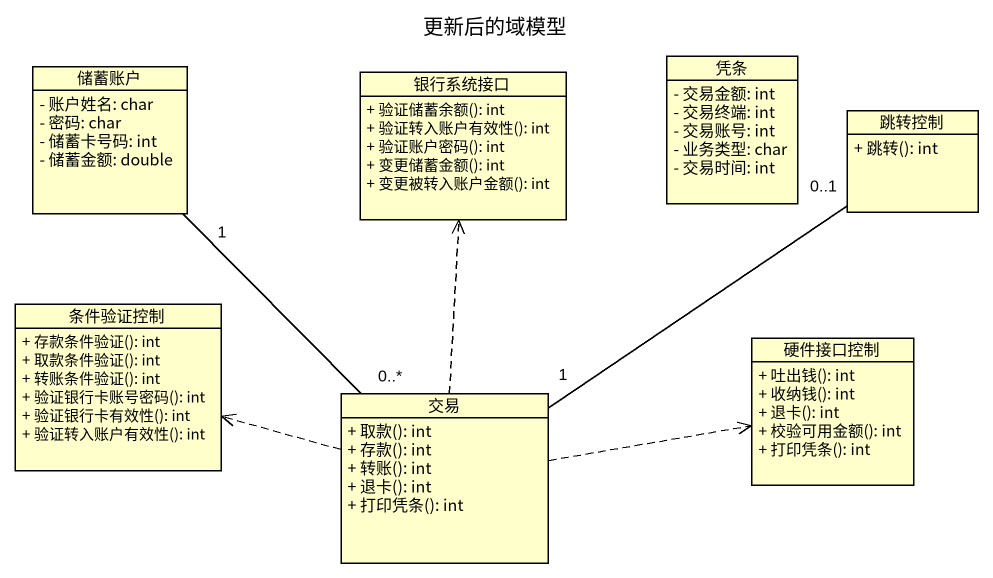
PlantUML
@startuml
title 更新后的域模型
hide circle
hide empty members
skinparam classAttributeIconSize 0
class 储蓄账户 {
  - 账户姓名: char
  - 密码: char
  - 储蓄卡号码: int
  - 储蓄金额: double
}
class 银行系统接口 {
  + 验证储蓄余额(): int
  + 验证转入账户有效性(): int
  + 验证账户密码(): int
  + 变更储蓄金额(): int
  + 变更被转入账户金额(): int
}
class 凭条 {
  - 交易金额: int
  - 交易终端: int
  - 交易账号: int
  - 业务类型: char
  - 交易时间: int
}
class 跳转控制 {
  + 跳转(): int
}
class 条件验证控制 {
  + 存款条件验证(): int
  + 取款条件验证(): int
  + 转账条件验证(): int
  + 验证银行卡账号密码(): int
  + 验证银行卡有效性(): int
  + 验证转入账户有效性(): int
}
class 硬件接口控制 {
  + 吐出钱(): int
  + 收纳钱(): int
  + 退卡(): int
  + 校验可用金额(): int
  + 打印凭条(): int
}
class 交易 {
  + 取款(): int
  + 存款(): int
  + 转账(): int
  + 退卡(): int
  + 打印凭条(): int
}
储蓄账户 "1" -- "0..*" 交易
交易 .up.> 银行系统接口
交易 "1" -up- "0..1" 跳转控制
交易 .left.> 条件验证控制
交易 .right.> 硬件接口控制
@enduml
